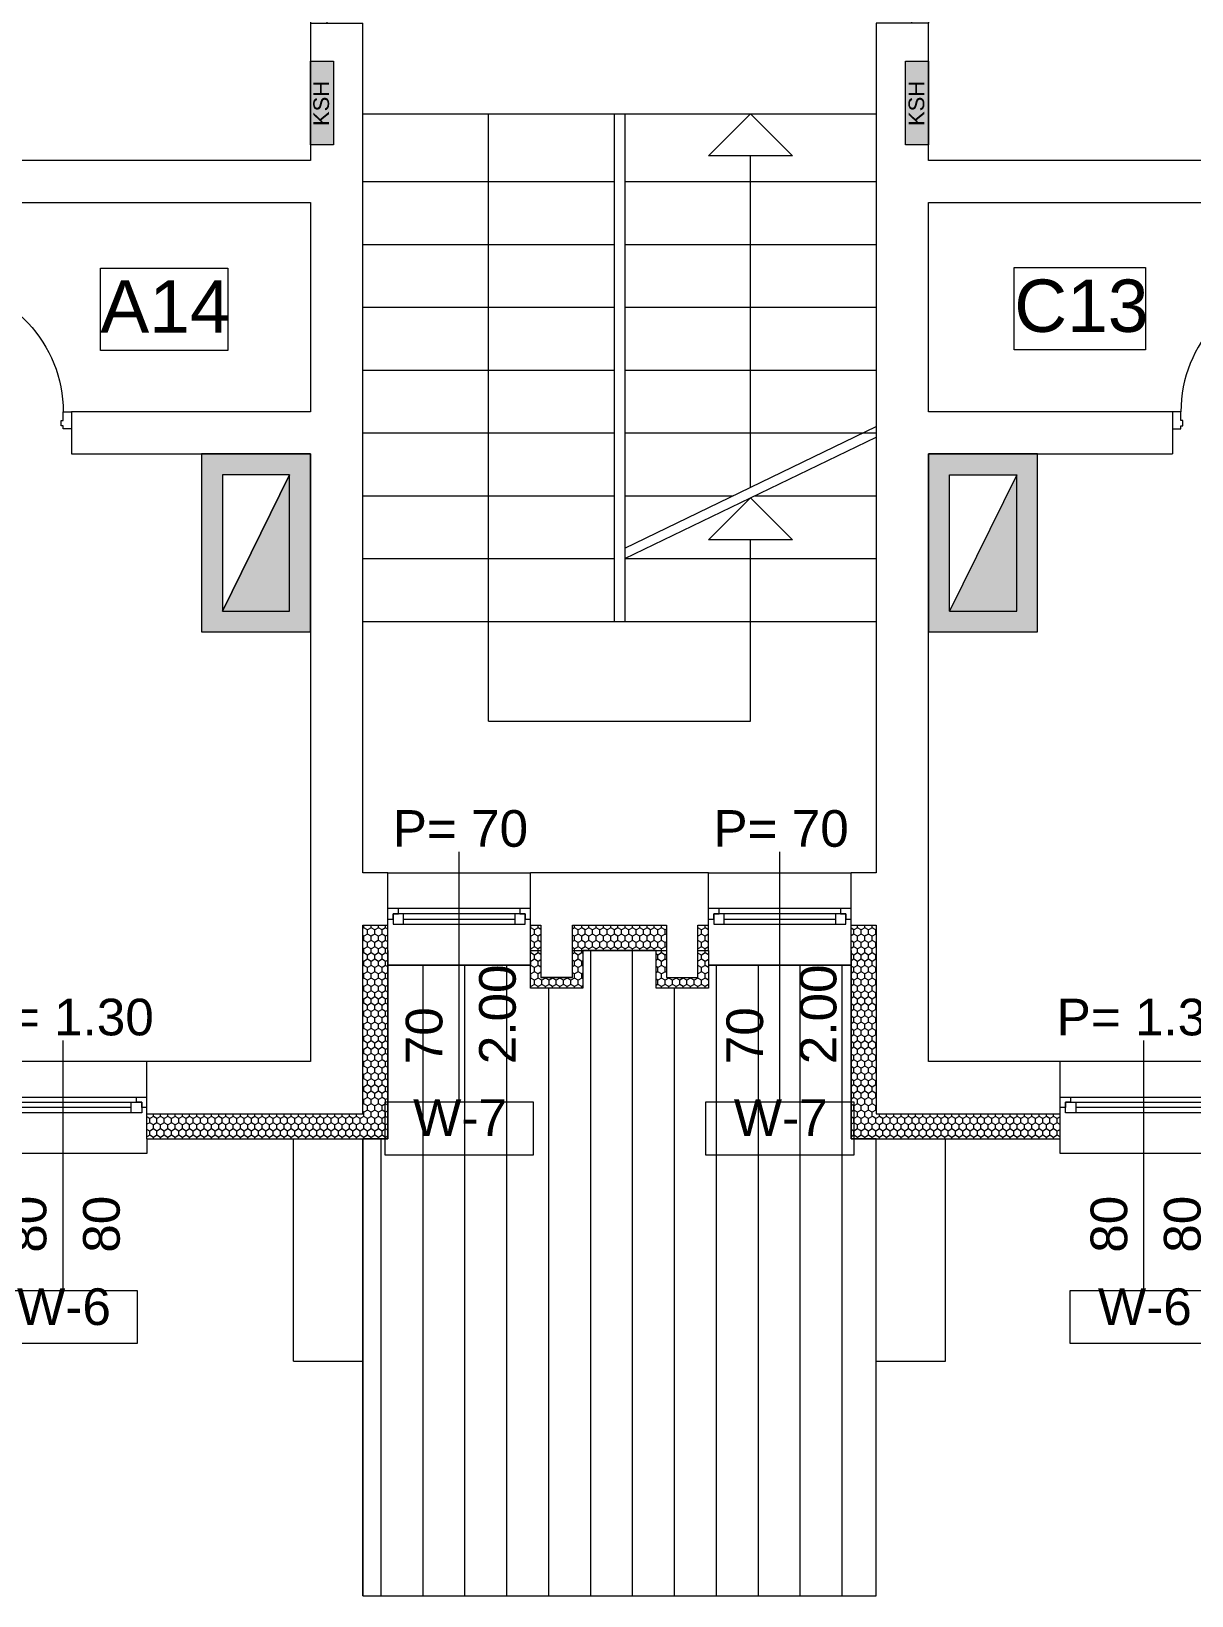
# Model space of a CAD drawing. Header units: feet. Extents: x 2791058 to 2855058, y -67651 to -26651.
# Drawn here: x 2810785 to 2816322, y -51473 to -44006 of the extents above; entities that cross this region are included whole.
import ezdxf
from ezdxf.enums import TextEntityAlignment as Align

# ---------------------------------------------------------------- set-up
doc = ezdxf.new("R2010")
doc.units = ezdxf.units.FT
doc.header["$MEASUREMENT"] = 0
doc.layers.add('0_muret e jashtme', color=7, linetype='Continuous')
doc.layers.add('Shell - Roof', color=7, linetype='Continuous')
for name, color, linetype, lineweight in [('0_muret e jashtme_Pen_No__1', 7, 'Continuous', 0), ('ARCHICAD Door Markers_Pen_No__60', 230, 'Continuous', 0), ('ARCHICAD Doors_Pen_No__1', 7, 'Continuous', 0), ('ARCHICAD Doors_Pen_No__60', 230, 'Continuous', 0), ('ARCHICAD Window Markers_Pen_No__20', 1, 'Continuous', 0), ('ARCHICAD Windows_Pen_No__20', 1, 'Continuous', 0), ('Shell - Roof_Pen_No__1', 7, 'Continuous', 0), ('Shell - Roof_Pen_No__21', 7, 'Continuous', 0), ('Structural - Bearing_Pen_No__1', 7, 'Continuous', 0), ('Text blocks_Pen_No__1', 7, 'Continuous', 0), ('Text blocks_Pen_No__2', 8, 'Continuous', 0)]:
    doc.layers.add(name, color=color, linetype=linetype, lineweight=lineweight)
for name, color, linetype, lineweight, true_color in [('0_muret e jashtme_Pen_No__14', 7, 'Continuous', 0, 0xbd8b17), ('Shell - Roof_Pen_No__102', 7, 'Continuous', 0, 0xcccccc), ('Structural - Bearing_Pen_No__102', 7, 'Continuous', 0, 0xcccccc), ('Structural - Bearing_Pen_No__65', 7, 'Continuous', 0, 0x80c2ff)]:
    doc.layers.add(name, color=color, linetype=linetype, lineweight=lineweight, true_color=true_color)
doc.styles.add('GENERATED_STYLE_1', font='arial.ttf')
pattern_1 = [(90, (2247653.822, -76424.967), (-34.6410162, 0), [20, -40]), (90, (2247636.502, -76394.967), (-34.6410162, 0), [20, -40]), (150, (2247653.822, -76404.967), (17.320508, 30), [20, -40]), (150, (2247619.18, -76404.967), (17.320508, 30), [20, -40]), (210, (2247653.822, -76424.967), (-17.320508, 30), [20, -40]), (210, (2247619.18, -76424.967), (-17.320508, 30), [20, -40])]

# ---------------------------------------------------------------- blocks, each defined once
blk = doc.blocks.new('Window 22')
at = {"layer": 'ARCHICAD Windows_Pen_No__20', "color": 1, "linetype": 'Continuous', "lineweight": 0}
for p, q in [((-400, 150), (-400, 220)), ((-400, 220), (400, 220)), ((-400, 150), (-400, 30)), ((400, 220), (400, 150)), ((400, 150), (400, 30)), ((-400, 30), (-400, 0)), ((-400, 0), (-375, 0)), ((-400, 0), (-400, -50)), ((-400, 0), (-400, -50)), ((-375, 25), (-325, 25)), ((-375, -25), (-375, 25)), ((-375, 0), (-375, -25)), ((-325, 25), (325, 25)), ((-325, 25), (-325, -25)), ((-325, 25), (325, 25)), ((-325, 0), (325, 0)), ((325, -25), (325, 25)), ((325, 25), (375, 25)), ((375, 25), (375, -25)), ((375, -25), (375, 0)), ((375, 0), (400, 0)), ((400, 30), (400, 0)), ((400, 0), (400, -50)), ((400, 0), (400, -50)), ((-350, -50), (-400, -50)), ((-400, -50), (-400, -220)), ((-375, -25), (-350, -25)), ((-325, -25), (-375, -25)), ((-350, -25), (-350, -50)), ((350, -50), (-350, -50)), ((325, -25), (-325, -25)), ((375, -25), (325, -25)), ((350, -50), (350, -25)), ((350, -25), (375, -25)), ((400, -50), (350, -50)), ((400, -50), (400, -220)), ((-400, -220), (400, -220))]:
    blk.add_line(p, q, dxfattribs=at)
blk = doc.blocks.new('W Marker 22_2')
at = {"layer": 'ARCHICAD Window Markers_Pen_No__20', "color": 1, "linetype": 'Continuous', "lineweight": 0}
for p, q in [((0, -1095), (0, 100)), ((-354.4, -1095), (-354.4, -1345)), ((354.4, -1095), (-354.4, -1095)), ((354.4, -1345), (354.4, -1095)), ((-354.4, -1345), (354.4, -1345))]:
    blk.add_line(p, q, dxfattribs=at)
at = {"layer": 'ARCHICAD Window Markers_Pen_No__20', "color": 1, "lineweight": 0, "style": 'GENERATED_STYLE_1'}
for tag, rotation, p in [('AC_MarkerText_2_1', 90, (-27.5, -912.9)), ('AC_MarkerText_2_0', 90, (322.5, -912.9)), ('AC_MarkerText_4', 180, (416.8, 367)), ('AC_MarkerText_1', 180, (220, -1015.4))]:
    blk.add_attdef(tag, text='', height=175, rotation=rotation, dxfattribs=at).set_placement(p, align=Align.BOTTOM_LEFT)
blk = doc.blocks.new('Wall_3', base_point=(2806066.5, -48922.7))
at = {"layer": '0_muret e jashtme_Pen_No__14', "linetype": 'Continuous', "lineweight": 0, "true_color": 0xbd8b17}
h = blk.add_hatch(dxfattribs=at)
h.set_pattern_fill('STYROFOAM_SM_INSULATION', color=42, style=0, pattern_type=2)
h.set_pattern_definition(pattern_1)
h.paths.add_polyline_path([(2812366.5, -49172.7), (2811336.7, -49172.7), (2811336.7, -49292.7), (2812486.5, -49292.7)])
at = {"layer": '0_muret e jashtme_Pen_No__1', "color": 7, "linetype": 'Continuous', "lineweight": 0}
for p, q in [((2811336.7, -49092.7), (2811336.7, -48922.7)), ((2811336.7, -49142.7), (2811336.7, -49092.7)), ((2811336.7, -49172.7), (2811336.7, -49142.7)), ((2811336.7, -49172.7), (2812366.5, -49172.7)), ((2811336.7, -49292.7), (2811336.7, -49172.7))]:
    blk.add_line(p, q, dxfattribs=at)
at = {"layer": '0_muret e jashtme_Pen_No__1', "color": 7, "linetype": 'Continuous', "lineweight": 0, "flags": 128}
for points in [[(2812116.5, -48922.7), (2811336.7, -48922.7)], [(2811336.7, -49292.7), (2812486.5, -49292.7)]]:
    blk.add_lwpolyline(points, dxfattribs=at)
at = {"layer": 'ARCHICAD Window Markers_Pen_No__20', "color": 1, "linetype": 'Continuous', "lineweight": 0}
ref = blk.add_blockref('W Marker 22_2', (2810936.7, -48922.7), dxfattribs=at)
ref.add_attrib('AC_MarkerText_1', 'W-6', dxfattribs={"color": 1, "lineweight": 0, "height": 175, "style": 'GENERATED_STYLE_1'}).set_placement((2810716.7, -50233.1), align=Align.BOTTOM_LEFT)
ref.add_attrib('AC_MarkerText_2', '80', dxfattribs={"color": 1, "lineweight": 0, "height": 175, "rotation": 90, "style": 'GENERATED_STYLE_1'}).set_placement((2811259.2, -49835.6), align=Align.BOTTOM_LEFT)
ref.add_attrib('AC_MarkerText_2_1', '80', dxfattribs={"color": 1, "lineweight": 0, "height": 175, "rotation": 90, "style": 'GENERATED_STYLE_1'}).set_placement((2810909.2, -49835.6), align=Align.BOTTOM_LEFT)
ref.add_attrib('AC_MarkerText_4', 'P= 1.30', dxfattribs={"color": 1, "lineweight": 0, "height": 175, "style": 'GENERATED_STYLE_1'}).set_placement((2810519.9, -48850.7), align=Align.BOTTOM_LEFT)
at = {"layer": 'ARCHICAD Windows_Pen_No__20', "color": 1, "linetype": 'Continuous', "lineweight": 0, "zscale": 1000, "rotation": 180}
blk.add_blockref('Window 22', (2810936.7, -49142.7), dxfattribs=at)
blk = doc.blocks.new('Storefront 22_2')
at = {"layer": 'ARCHICAD Doors_Pen_No__60', "color": 230, "linetype": 'Continuous', "lineweight": 0}
for p, q in [((420, 840), (420, 920)), ((420, 920), (460, 920)), ((460, 920), (460, 840)), ((420, 840), (440, 840)), ((420, 80), (420, 840)), ((460, 840), (420, 840)), ((440, 840), (460, 840)), ((440, 80), (440, 840)), ((440, 840), (440, 80)), ((440, 840), (440, 80)), ((460, 840), (460, 80)), ((440, 80), (420, 80)), ((420, 0), (420, 80)), ((420, 80), (460, 80)), ((460, 80), (440, 80)), ((460, 80), (460, 0)), ((-500, 0), (-500, -80)), ((-460, 0), (-500, 0)), ((-500, 0), (-500, -80)), ((-500, 0), (-500, -80)), ((-460, -40), (-460, 0)), ((460, 0), (420, 0)), ((460, 0), (460, -40)), ((500, 0), (460, 0)), ((500, -80), (500, 0)), ((500, 0), (500, -80)), ((500, 0), (500, -80)), ((-450, -40), (-460, -40)), ((-460, -80), (-460, -65.4)), ((-460, -65.4), (-450, -65.4)), ((-450, -65.4), (-450, -40)), ((460, -40), (450, -40)), ((450, -40), (450, -65.4)), ((450, -65.4), (460, -65.4)), ((460, -65.4), (460, -80)), ((-500, -80), (-460, -80)), ((-500, -80), (-500, -250)), ((460, -80), (500, -80)), ((500, -80), (500, -250))]:
    blk.add_line(p, q, dxfattribs=at)
blk.add_arc((460, 0), 920, 92.49191, 180, dxfattribs=at)
blk = doc.blocks.new('D Marker 22')
at = {"layer": 'ARCHICAD Door Markers_Pen_No__60', "color": 230, "linetype": 'Continuous', "lineweight": 0}
for p, q in [((0, -1092.9), (0, 300)), ((-327.2, -1092.9), (-327.2, -1407.1)), ((327.2, -1092.9), (-327.2, -1092.9)), ((327.2, -1407.1), (327.2, -1092.9)), ((-327.2, -1407.1), (327.2, -1407.1))]:
    blk.add_line(p, q, dxfattribs=at)
at = {"layer": 'ARCHICAD Door Markers_Pen_No__60', "color": 230, "lineweight": 0, "style": 'GENERATED_STYLE_1'}
for tag, rotation, p in [('AC_MarkerText_3', 270, (-322.5, -327.3)), ('A', 270, (27.5, -327.3)), ('AC_MarkerText_1', 180, (192.8, -1042.5))]:
    blk.add_attdef(tag, text='', height=175, rotation=rotation, dxfattribs=at).set_placement(p, align=Align.BOTTOM_LEFT)
blk = doc.blocks.new('Wall_16', base_point=(2814816.5, -48022.7))
at = {"layer": '0_muret e jashtme_Pen_No__1', "color": 7, "linetype": 'Continuous', "lineweight": 0}
for p, q in [((2814986.5, -42966.3), (2814816.5, -42966.3)), ((2815066.5, -42966.3), (2814986.5, -42966.3)), ((2814986.5, -43966.3), (2814816.5, -43966.3)), ((2815066.5, -43966.3), (2814986.5, -43966.3))]:
    blk.add_line(p, q, dxfattribs=at)
at = {"layer": '0_muret e jashtme_Pen_No__1', "color": 7, "linetype": 'Continuous', "lineweight": 0, "flags": 128}
for points in [[(2814816.5, -42722.7), (2814816.5, -42966.3)], [(2815066.5, -42966.3), (2815066.5, -42722.7)], [(2814816.5, -43966.3), (2814816.5, -48022.7)], [(2815066.5, -44622.7), (2815066.5, -43966.3)], [(2815066.5, -45822.7), (2815066.5, -44822.7)], [(2815066.5, -48022.7), (2815066.5, -46022.7)]]:
    blk.add_lwpolyline(points, dxfattribs=at)
at = {"layer": 'ARCHICAD Door Markers_Pen_No__60', "color": 230, "linetype": 'Continuous', "lineweight": 0}
ref = blk.add_blockref('D Marker 22', (2814816.5, -43466.3), dxfattribs=dict(at, rotation=90))
ref.add_attrib('A', '1.00', dxfattribs={"color": 230, "lineweight": 0, "height": 175, "rotation": 360, "style": 'GENERATED_STYLE_1'}).set_placement((2815200.9, -43381.6), align=Align.BOTTOM_LEFT)
ref.add_attrib('AC_MarkerText_1', 'D-2', dxfattribs={"color": 230, "lineweight": 0, "height": 175, "rotation": 90, "style": 'GENERATED_STYLE_1'}).set_placement((2816214, -43599.1), align=Align.BOTTOM_LEFT)
ref.add_attrib('AC_MarkerText_3', '2.10', dxfattribs={"color": 230, "lineweight": 0, "height": 175, "rotation": 360, "style": 'GENERATED_STYLE_1'}).set_placement((2815200.9, -43731.6), align=Align.BOTTOM_LEFT)
at = {"layer": 'ARCHICAD Doors_Pen_No__60', "color": 230, "linetype": 'Continuous', "lineweight": 0, "xscale": -1, "zscale": 1000, "rotation": 270}
blk.add_blockref('Storefront 22_2', (2815066.5, -43466.3), dxfattribs=at)
blk = doc.blocks.new('D Marker 22_2')
at = {"layer": 'ARCHICAD Door Markers_Pen_No__60', "color": 230, "linetype": 'Continuous', "lineweight": 0}
for p, q in [((327.2, 1157.1), (-327.2, 1157.1)), ((-327.2, 1157.1), (-327.2, 842.9)), ((327.2, 842.9), (327.2, 1157.1)), ((-327.2, 842.9), (327.2, 842.9)), ((0, 842.9), (0, -550))]:
    blk.add_line(p, q, dxfattribs=at)
at = {"layer": 'ARCHICAD Door Markers_Pen_No__60', "color": 230, "lineweight": 0, "style": 'GENERATED_STYLE_1'}
blk.add_attdef('AC_MarkerText_1', text='', height=175, dxfattribs=at).set_placement((-192.8, 912.5), align=Align.BOTTOM_LEFT)
for tag, p in [('AC_MarkerText_3', (-322.5, 657.1)), ('A', (27.5, 657.1))]:
    blk.add_attdef(tag, text='', height=175, rotation=270, dxfattribs=at).set_placement(p, align=Align.BOTTOM_LEFT)
blk = doc.blocks.new('Wall_17', base_point=(2812366.5, -48022.7))
at = {"layer": '0_muret e jashtme_Pen_No__1', "color": 7, "linetype": 'Continuous', "lineweight": 0}
for p, q in [((2812116.5, -42966.3), (2812196.5, -42966.3)), ((2812196.5, -42966.3), (2812366.5, -42966.3)), ((2812116.5, -43966.3), (2812196.5, -43966.3)), ((2812196.5, -43966.3), (2812366.5, -43966.3))]:
    blk.add_line(p, q, dxfattribs=at)
at = {"layer": '0_muret e jashtme_Pen_No__1', "color": 7, "linetype": 'Continuous', "lineweight": 0, "flags": 128}
for points in [[(2812116.5, -42722.7), (2812116.5, -42966.3)], [(2812366.5, -42966.3), (2812366.5, -42722.7)], [(2812116.5, -43966.3), (2812116.5, -44622.7)], [(2812366.5, -48022.7), (2812366.5, -43966.3)], [(2812116.5, -44822.7), (2812116.5, -45822.7)], [(2812116.5, -46022.7), (2812116.5, -48022.7)]]:
    blk.add_lwpolyline(points, dxfattribs=at)
at = {"layer": 'ARCHICAD Door Markers_Pen_No__60', "color": 230, "linetype": 'Continuous', "lineweight": 0}
ref = blk.add_blockref('D Marker 22_2', (2812116.5, -43466.3), dxfattribs=dict(at, rotation=90))
ref.add_attrib('A', '1.00', dxfattribs={"color": 230, "lineweight": 0, "height": 175, "rotation": 360, "style": 'GENERATED_STYLE_1'}).set_placement((2811516.5, -43381.6), align=Align.BOTTOM_LEFT)
ref.add_attrib('AC_MarkerText_1', 'D-2', dxfattribs={"color": 230, "lineweight": 0, "height": 175, "rotation": 90, "style": 'GENERATED_STYLE_1'}).set_placement((2811264, -43599.1), align=Align.BOTTOM_LEFT)
ref.add_attrib('AC_MarkerText_3', '2.10', dxfattribs={"color": 230, "lineweight": 0, "height": 175, "rotation": 360, "style": 'GENERATED_STYLE_1'}).set_placement((2811516.5, -43731.6), align=Align.BOTTOM_LEFT)
at = {"layer": 'ARCHICAD Doors_Pen_No__60', "color": 230, "linetype": 'Continuous', "lineweight": 0, "zscale": 1000, "rotation": 90}
blk.add_blockref('Storefront 22_2', (2812116.5, -43466.3), dxfattribs=at)
blk = doc.blocks.new('Wall_19', base_point=(2815066.5, -48922.7))
at = {"layer": '0_muret e jashtme_Pen_No__14', "linetype": 'Continuous', "lineweight": 0, "true_color": 0xbd8b17}
h = blk.add_hatch(dxfattribs=at)
h.set_pattern_fill('STYROFOAM_SM_INSULATION', color=42, style=0, pattern_type=2)
h.set_pattern_definition(pattern_1)
h.paths.add_polyline_path([(2814816.5, -49172.7), (2814696.5, -49292.7), (2815693.9, -49292.7), (2815693.9, -49172.7)])
at = {"layer": '0_muret e jashtme_Pen_No__1', "color": 7, "linetype": 'Continuous', "lineweight": 0}
for p, q in [((2815693.9, -49092.7), (2815693.9, -48922.7)), ((2815693.9, -49142.7), (2815693.9, -49092.7)), ((2814816.5, -49172.7), (2815693.9, -49172.7)), ((2815693.9, -49172.7), (2815693.9, -49142.7)), ((2815693.9, -49292.7), (2815693.9, -49172.7))]:
    blk.add_line(p, q, dxfattribs=at)
at = {"layer": '0_muret e jashtme_Pen_No__1', "color": 7, "linetype": 'Continuous', "lineweight": 0, "flags": 128}
for points in [[(2815693.9, -48922.7), (2815066.5, -48922.7)], [(2814696.5, -49292.7), (2815693.9, -49292.7)]]:
    blk.add_lwpolyline(points, dxfattribs=at)
at = {"layer": 'ARCHICAD Window Markers_Pen_No__20', "color": 1, "linetype": 'Continuous', "lineweight": 0}
ref = blk.add_blockref('W Marker 22_2', (2816093.9, -48922.7), dxfattribs=at)
ref.add_attrib('AC_MarkerText_1', 'W-6', dxfattribs={"color": 1, "lineweight": 0, "height": 175, "style": 'GENERATED_STYLE_1'}).set_placement((2815873.9, -50233.1), align=Align.BOTTOM_LEFT)
ref.add_attrib('AC_MarkerText_2', '80', dxfattribs={"color": 1, "lineweight": 0, "height": 175, "rotation": 90, "style": 'GENERATED_STYLE_1'}).set_placement((2816416.4, -49835.6), align=Align.BOTTOM_LEFT)
ref.add_attrib('AC_MarkerText_2_1', '80', dxfattribs={"color": 1, "lineweight": 0, "height": 175, "rotation": 90, "style": 'GENERATED_STYLE_1'}).set_placement((2816066.4, -49835.6), align=Align.BOTTOM_LEFT)
ref.add_attrib('AC_MarkerText_4', 'P= 1.30', dxfattribs={"color": 1, "lineweight": 0, "height": 175, "style": 'GENERATED_STYLE_1'}).set_placement((2815677.1, -48850.7), align=Align.BOTTOM_LEFT)
at = {"layer": 'ARCHICAD Windows_Pen_No__20', "color": 1, "linetype": 'Continuous', "lineweight": 0, "zscale": 1000, "rotation": 180}
blk.add_blockref('Window 22', (2816093.9, -49142.7), dxfattribs=at)
blk = doc.blocks.new('Window 22_5')
at = {"layer": 'ARCHICAD Windows_Pen_No__20', "color": 1, "linetype": 'Continuous', "lineweight": 0}
for p, q in [((-340, 150), (-340, 220)), ((-340, 220), (340, 220)), ((-340, 150), (-340, 30)), ((340, 220), (340, 150)), ((340, 150), (340, 30)), ((-340, 30), (-340, 0)), ((-340, 0), (-315, 0)), ((-340, 0), (-340, -50)), ((-340, 0), (-340, -50)), ((-315, 25), (-265, 25)), ((-315, -25), (-315, 25)), ((-315, 0), (-315, -25)), ((-265, 25), (265, 25)), ((-265, 25), (-265, -25)), ((-265, 25), (265, 25)), ((-265, 0), (265, 0)), ((265, -25), (265, 25)), ((265, 25), (315, 25)), ((315, 25), (315, -25)), ((315, -25), (315, 0)), ((315, 0), (340, 0)), ((340, 30), (340, 0)), ((340, 0), (340, -50)), ((340, 0), (340, -50)), ((-290, -50), (-340, -50)), ((-340, -50), (-340, -220)), ((-315, -25), (-290, -25)), ((-265, -25), (-315, -25)), ((-290, -25), (-290, -50)), ((290, -50), (-290, -50)), ((265, -25), (-265, -25)), ((315, -25), (265, -25)), ((290, -50), (290, -25)), ((290, -25), (315, -25)), ((340, -50), (290, -50)), ((340, -50), (340, -220)), ((-340, -220), (340, -220))]:
    blk.add_line(p, q, dxfattribs=at)
blk = doc.blocks.new('Wall_22', base_point=(2812116.5, -48022.7))
at = {"layer": '0_muret e jashtme_Pen_No__14', "linetype": 'Continuous', "lineweight": 0, "true_color": 0xbd8b17}
h = blk.add_hatch(dxfattribs=at)
h.set_pattern_fill('STYROFOAM_SM_INSULATION', color=42, style=0, pattern_type=2)
h.set_pattern_definition(pattern_1)
h.paths.add_polyline_path([(2812366.5, -48272.7), (2812486.5, -48392.7), (2812486.5, -48272.7)])
h = blk.add_hatch(dxfattribs=at)
h.set_pattern_fill('STYROFOAM_SM_INSULATION', color=42, style=0, pattern_type=2)
h.set_pattern_definition(pattern_1)
h.paths.add_polyline_path([(2813166.5, -48272.7), (2813166.5, -48392.7), (2813216.5, -48392.7), (2813216.5, -48272.7)])
h = blk.add_hatch(dxfattribs=at)
h.set_pattern_fill('STYROFOAM_SM_INSULATION', color=42, style=0, pattern_type=2)
h.set_pattern_definition(pattern_1)
h.paths.add_polyline_path([(2813815.6, -48272.7), (2813366.5, -48272.7), (2813366.5, -48392.7), (2813815.6, -48392.7)])
h = blk.add_hatch(dxfattribs=at)
h.set_pattern_fill('STYROFOAM_SM_INSULATION', color=42, style=0, pattern_type=2)
h.set_pattern_definition(pattern_1)
h.paths.add_polyline_path([(2814016.5, -48272.7), (2813965.6, -48272.7), (2813965.6, -48392.7), (2814016.5, -48392.7)])
h = blk.add_hatch(dxfattribs=at)
h.set_pattern_fill('STYROFOAM_SM_INSULATION', color=42, style=0, pattern_type=2)
h.set_pattern_definition(pattern_1)
h.paths.add_polyline_path([(2814816.5, -48272.7), (2814696.5, -48272.7), (2814696.5, -48392.7)])
at = {"layer": '0_muret e jashtme_Pen_No__1', "color": 7, "linetype": 'Continuous', "lineweight": 0}
for p, q in [((2812486.5, -48192.7), (2812486.5, -48022.7)), ((2813166.5, -48192.7), (2813166.5, -48022.7)), ((2814016.5, -48192.7), (2814016.5, -48022.7)), ((2814696.5, -48192.7), (2814696.5, -48022.7)), ((2812486.5, -48242.7), (2812486.5, -48192.7)), ((2813166.5, -48242.7), (2813166.5, -48192.7)), ((2814016.5, -48242.7), (2814016.5, -48192.7)), ((2814696.5, -48242.7), (2814696.5, -48192.7)), ((2812366.5, -48272.7), (2812486.5, -48272.7)), ((2812486.5, -48272.7), (2812486.5, -48242.7)), ((2812486.5, -48392.7), (2812486.5, -48272.7)), ((2813166.5, -48272.7), (2813166.5, -48242.7)), ((2813166.5, -48272.7), (2813216.5, -48272.7)), ((2813166.5, -48392.7), (2813166.5, -48272.7)), ((2813216.5, -48272.7), (2813216.5, -48392.7)), ((2813366.5, -48392.7), (2813366.5, -48272.7)), ((2813366.5, -48272.7), (2813815.6, -48272.7)), ((2813815.6, -48272.7), (2813815.6, -48392.7)), ((2813965.6, -48392.7), (2813965.6, -48272.7)), ((2813965.6, -48272.7), (2814016.5, -48272.7)), ((2814016.5, -48272.7), (2814016.5, -48242.7)), ((2814016.5, -48392.7), (2814016.5, -48272.7)), ((2814696.5, -48272.7), (2814696.5, -48242.7)), ((2814696.5, -48272.7), (2814816.5, -48272.7)), ((2814696.5, -48392.7), (2814696.5, -48272.7))]:
    blk.add_line(p, q, dxfattribs=at)
at = {"layer": '0_muret e jashtme_Pen_No__1', "color": 7, "linetype": 'Continuous', "lineweight": 0, "flags": 128}
for points in [[(2812486.5, -48022.7), (2812366.5, -48022.7)], [(2814016.5, -48022.7), (2813166.5, -48022.7)], [(2814816.5, -48022.7), (2814696.5, -48022.7)], [(2813166.5, -48392.7), (2813216.5, -48392.7)], [(2813366.5, -48392.7), (2813815.6, -48392.7)], [(2813965.6, -48392.7), (2814016.5, -48392.7)]]:
    blk.add_lwpolyline(points, dxfattribs=at)
at = {"layer": 'ARCHICAD Window Markers_Pen_No__20', "color": 1, "linetype": 'Continuous', "lineweight": 0}
ref = blk.add_blockref('W Marker 22_2', (2812826.5, -48022.7), dxfattribs=at)
ref.add_attrib('iDimensionToShow', '2.00', dxfattribs={"color": 1, "lineweight": 0, "height": 175, "rotation": 90, "style": 'GENERATED_STYLE_1'}).set_placement((2813149, -48935.6), align=Align.BOTTOM_LEFT)
ref.add_attrib('AC_MarkerText_1', 'W-7', dxfattribs={"color": 1, "lineweight": 0, "height": 175, "style": 'GENERATED_STYLE_1'}).set_placement((2812606.5, -49330.2), align=Align.BOTTOM_LEFT)
ref.add_attrib('AC_MarkerText_2', '70', dxfattribs={"color": 1, "lineweight": 0, "height": 175, "rotation": 90, "style": 'GENERATED_STYLE_1'}).set_placement((2812799, -48935.6), align=Align.BOTTOM_LEFT)
ref.add_attrib('AC_MarkerText_4', 'P= 70', dxfattribs={"color": 1, "lineweight": 0, "height": 175, "style": 'GENERATED_STYLE_1'}).set_placement((2812509.7, -47950.6), align=Align.BOTTOM_LEFT)
ref = blk.add_blockref('W Marker 22_2', (2814356.5, -48022.7), dxfattribs=at)
ref.add_attrib('iDimensionToShow', '2.00', dxfattribs={"color": 1, "lineweight": 0, "height": 175, "rotation": 90, "style": 'GENERATED_STYLE_1'}).set_placement((2814679, -48935.6), align=Align.BOTTOM_LEFT)
ref.add_attrib('AC_MarkerText_1', 'W-7', dxfattribs={"color": 1, "lineweight": 0, "height": 175, "style": 'GENERATED_STYLE_1'}).set_placement((2814136.5, -49330.2), align=Align.BOTTOM_LEFT)
ref.add_attrib('AC_MarkerText_2', '70', dxfattribs={"color": 1, "lineweight": 0, "height": 175, "rotation": 90, "style": 'GENERATED_STYLE_1'}).set_placement((2814329, -48935.6), align=Align.BOTTOM_LEFT)
ref.add_attrib('AC_MarkerText_4', 'P= 70', dxfattribs={"color": 1, "lineweight": 0, "height": 175, "style": 'GENERATED_STYLE_1'}).set_placement((2814039.7, -47950.6), align=Align.BOTTOM_LEFT)
at = {"layer": 'ARCHICAD Windows_Pen_No__20', "color": 1, "linetype": 'Continuous', "lineweight": 0, "xscale": -1, "zscale": 1000, "rotation": 180}
for p in [(2812826.5, -48242.7), (2814356.5, -48242.7)]:
    blk.add_blockref('Window 22_5', p, dxfattribs=at)
blk = doc.blocks.new('Wall_23', base_point=(2815066.5, -48922.7))
at = {"layer": '0_muret e jashtme_Pen_No__14', "linetype": 'Continuous', "lineweight": 0, "true_color": 0xbd8b17}
h = blk.add_hatch(dxfattribs=at)
h.set_pattern_fill('STYROFOAM_SM_INSULATION', color=42, style=0, pattern_type=2)
h.set_pattern_definition(pattern_1)
h.paths.add_polyline_path([(2814696.5, -48392.7), (2814696.5, -49292.7), (2814816.5, -49172.7), (2814816.5, -48272.7)])
at = {"layer": '0_muret e jashtme_Pen_No__1', "color": 7, "linetype": 'Continuous', "lineweight": 0}
blk.add_line((2814816.5, -48272.7), (2814816.5, -49172.7), dxfattribs=at)
at = {"layer": '0_muret e jashtme_Pen_No__1', "color": 7, "linetype": 'Continuous', "lineweight": 0, "flags": 128}
for points in [[(2815066.5, -48922.7), (2815066.5, -48022.7)], [(2814696.5, -48392.7), (2814696.5, -49292.7)]]:
    blk.add_lwpolyline(points, dxfattribs=at)
blk = doc.blocks.new('Wall_24', base_point=(2812116.5, -48922.7))
at = {"layer": '0_muret e jashtme_Pen_No__14', "linetype": 'Continuous', "lineweight": 0, "true_color": 0xbd8b17}
h = blk.add_hatch(dxfattribs=at)
h.set_pattern_fill('STYROFOAM_SM_INSULATION', color=42, style=0, pattern_type=2)
h.set_pattern_definition(pattern_1)
h.paths.add_polyline_path([(2812486.5, -49292.7), (2812486.5, -48392.7), (2812366.5, -48272.7), (2812366.5, -49172.7)])
at = {"layer": '0_muret e jashtme_Pen_No__1', "color": 7, "linetype": 'Continuous', "lineweight": 0}
blk.add_line((2812366.5, -49172.7), (2812366.5, -48272.7), dxfattribs=at)
at = {"layer": '0_muret e jashtme_Pen_No__1', "color": 7, "linetype": 'Continuous', "lineweight": 0, "flags": 128}
for points in [[(2812116.5, -48022.7), (2812116.5, -48922.7)], [(2812486.5, -49292.7), (2812486.5, -48392.7)]]:
    blk.add_lwpolyline(points, dxfattribs=at)
blk = doc.blocks.new('Wall_42', base_point=(2814816.5, -44822.7))
at = {"layer": '0_muret e jashtme_Pen_No__1', "color": 7, "linetype": 'Continuous', "lineweight": 0, "flags": 128}
for points in [[(2817491.5, -44622.7), (2815066.5, -44622.7)], [(2815066.5, -44822.7), (2817066.5, -44822.7)]]:
    blk.add_lwpolyline(points, dxfattribs=at)
blk = doc.blocks.new('Wall_43', base_point=(2806066.5, -44822.7))
at = {"layer": '0_muret e jashtme_Pen_No__1', "color": 7, "linetype": 'Continuous', "lineweight": 0, "flags": 128}
for points in [[(2812116.5, -44622.7), (2809666.5, -44622.7)], [(2810116.5, -44822.7), (2812116.5, -44822.7)]]:
    blk.add_lwpolyline(points, dxfattribs=at)
blk = doc.blocks.new('Storefront 22_4')
at = {"layer": 'ARCHICAD Doors_Pen_No__1', "color": 7, "linetype": 'Continuous', "lineweight": 0}
for p, q in [((270, 540), (270, 620)), ((270, 620), (310, 620)), ((310, 620), (310, 540)), ((270, 540), (290, 540)), ((270, 80), (270, 540)), ((310, 540), (270, 540)), ((290, 540), (310, 540)), ((290, 80), (290, 540)), ((290, 540), (290, 80)), ((290, 540), (290, 80)), ((310, 540), (310, 80)), ((290, 80), (270, 80)), ((270, 0), (270, 80)), ((270, 80), (310, 80)), ((310, 80), (290, 80)), ((310, 80), (310, 0)), ((-350, 0), (-350, -80)), ((-310, 0), (-350, 0)), ((-350, 0), (-350, -80)), ((-350, 0), (-350, -80)), ((-310, -40), (-310, 0)), ((310, 0), (270, 0)), ((310, 0), (310, -40)), ((350, 0), (310, 0)), ((350, -80), (350, 0)), ((350, 0), (350, -80)), ((350, 0), (350, -80)), ((-300, -40), (-310, -40)), ((-310, -80), (-310, -65.4)), ((-310, -65.4), (-300, -65.4)), ((-300, -65.4), (-300, -40)), ((310, -40), (300, -40)), ((300, -40), (300, -65.4)), ((300, -65.4), (310, -65.4)), ((310, -65.4), (310, -80)), ((-350, -80), (-310, -80)), ((-350, -80), (-350, -200)), ((310, -80), (350, -80)), ((350, -80), (350, -200))]:
    blk.add_line(p, q, dxfattribs=at)
blk.add_arc((310, 0), 620, 93.69907, 180, dxfattribs=at)
blk = doc.blocks.new('Wall_47', base_point=(2817066.5, -45822.7))
at = {"layer": '0_muret e jashtme_Pen_No__1', "color": 7, "linetype": 'Continuous', "lineweight": 0}
for p, q in [((2816230, -45822.7), (2816230, -45902.7)), ((2816930, -45822.7), (2816930, -45902.7)), ((2816230, -45902.7), (2816230, -46022.7)), ((2816930, -45902.7), (2816930, -46022.7))]:
    blk.add_line(p, q, dxfattribs=at)
at = {"layer": '0_muret e jashtme_Pen_No__1', "color": 7, "linetype": 'Continuous', "lineweight": 0, "flags": 128}
for points in [[(2816230, -45822.7), (2815066.5, -45822.7)], [(2817066.5, -45822.7), (2816930, -45822.7)], [(2815066.5, -46022.7), (2816230, -46022.7)], [(2816930, -46022.7), (2817266.5, -46022.7)]]:
    blk.add_lwpolyline(points, dxfattribs=at)
at = {"layer": 'ARCHICAD Doors_Pen_No__1', "color": 7, "linetype": 'Continuous', "lineweight": 0, "zscale": 1000}
blk.add_blockref('Storefront 22_4', (2816580, -45822.7), dxfattribs=at)
blk = doc.blocks.new('Wall_49', base_point=(2810116.5, -45822.7))
at = {"layer": '0_muret e jashtme_Pen_No__1', "color": 7, "linetype": 'Continuous', "lineweight": 0}
for p, q in [((2810277.4, -45822.7), (2810277.4, -45902.7)), ((2810977.4, -45822.7), (2810977.4, -45902.7)), ((2810277.4, -45902.7), (2810277.4, -46022.7)), ((2810977.4, -45902.7), (2810977.4, -46022.7))]:
    blk.add_line(p, q, dxfattribs=at)
at = {"layer": '0_muret e jashtme_Pen_No__1', "color": 7, "linetype": 'Continuous', "lineweight": 0, "flags": 128}
for points in [[(2810277.4, -45822.7), (2810116.5, -45822.7)], [(2812116.5, -45822.7), (2810977.4, -45822.7)], [(2809916.5, -46022.7), (2810277.4, -46022.7)], [(2810977.4, -46022.7), (2812116.5, -46022.7)]]:
    blk.add_lwpolyline(points, dxfattribs=at)
at = {"layer": 'ARCHICAD Doors_Pen_No__1', "color": 7, "linetype": 'Continuous', "lineweight": 0, "xscale": -1, "zscale": 1000}
blk.add_blockref('Storefront 22_4', (2810627.4, -45822.7), dxfattribs=at)
blk = doc.blocks.new('Wall_54', base_point=(2813965.6, -48022.7))
at = {"layer": '0_muret e jashtme_Pen_No__1', "color": 7, "linetype": 'Continuous', "lineweight": 0}
for p, q in [((2813815.6, -48272.7), (2813815.6, -48392.7)), ((2813965.6, -48392.7), (2813965.6, -48272.7))]:
    blk.add_line(p, q, dxfattribs=at)
at = {"layer": '0_muret e jashtme_Pen_No__1', "color": 7, "linetype": 'Continuous', "lineweight": 0, "flags": 128}
for points in [[(2813815.6, -48392.7), (2813815.6, -48522.7)], [(2813965.6, -48522.7), (2813965.6, -48392.7)], [(2813815.6, -48522.7), (2813965.6, -48522.7)]]:
    blk.add_lwpolyline(points, dxfattribs=at)
blk = doc.blocks.new('Wall_55', base_point=(2813216.5, -48022.7))
at = {"layer": '0_muret e jashtme_Pen_No__1', "color": 7, "linetype": 'Continuous', "lineweight": 0}
for p, q in [((2813216.5, -48272.7), (2813216.5, -48392.7)), ((2813366.5, -48392.7), (2813366.5, -48272.7))]:
    blk.add_line(p, q, dxfattribs=at)
at = {"layer": '0_muret e jashtme_Pen_No__1', "color": 7, "linetype": 'Continuous', "lineweight": 0, "flags": 128}
for points in [[(2813216.5, -48392.7), (2813216.5, -48522.7)], [(2813366.5, -48522.7), (2813366.5, -48392.7)], [(2813366.5, -48522.7), (2813216.5, -48522.7)]]:
    blk.add_lwpolyline(points, dxfattribs=at)
blk = doc.blocks.new('Line_3', base_point=(2814216.5, -47298.8))
at = {"layer": 'Shell - Roof_Pen_No__1', "color": 7, "linetype": 'Continuous', "lineweight": 0}
for p, q in [((2814216.5, -46232.7), (2814016.5, -46432.7)), ((2814216.5, -46232.7), (2814416.5, -46432.7)), ((2814416.5, -46432.7), (2814016.5, -46432.7)), ((2814216.5, -47298.8), (2814216.5, -46432.7))]:
    blk.add_line(p, q, dxfattribs=at)
blk = doc.blocks.new('Line_4', base_point=(2814216.5, -46182.7))
at = {"layer": 'Shell - Roof_Pen_No__1', "color": 7, "linetype": 'Continuous', "lineweight": 0}
for p, q in [((2814216.5, -44399.4), (2814016.5, -44599.4)), ((2814216.5, -44399.4), (2814416.5, -44599.4)), ((2814416.5, -44599.4), (2814016.5, -44599.4)), ((2814216.5, -46182.7), (2814216.5, -44599.4))]:
    blk.add_line(p, q, dxfattribs=at)

msp = doc.modelspace()

# ---------------------------------------------------------------- hatches: boundary and pattern name
at = {"layer": '0_muret e jashtme_Pen_No__14', "linetype": 'Continuous', "lineweight": 0, "true_color": 0xbd8b17}
h = msp.add_hatch(dxfattribs=at)
h.set_pattern_fill('STYROFOAM_SM_INSULATION', color=42, style=0, pattern_type=2)
h.set_pattern_definition(pattern_1)
h.paths.add_polyline_path([(2813366.457, -48392.699), (2813416.457, -48392.699), (2813416.457, -48572.699), (2813166.457, -48572.699), (2813166.457, -48392.699), (2813216.457, -48392.699), (2813216.457, -48522.699), (2813366.457, -48522.699)])
h = msp.add_hatch(dxfattribs=at)
h.set_pattern_fill('STYROFOAM_SM_INSULATION', color=42, style=0, pattern_type=2)
h.set_pattern_definition(pattern_1)
h.paths.add_polyline_path([(2813815.614, -48392.699), (2813815.614, -48522.699), (2813965.614, -48522.699), (2813965.614, -48392.699), (2814015.614, -48392.699), (2814015.614, -48572.699), (2813765.614, -48572.699), (2813765.614, -48392.699)])
at = {"layer": 'Structural - Bearing_Pen_No__1', "linetype": 'Continuous', "lineweight": 0}
h = msp.add_hatch(color=9, dxfattribs=at)
h.paths.add_polyline_path([(2811596.457, -46022.699), (2811596.457, -46872.699), (2812116.457, -46872.699), (2812116.457, -46022.699)])
h.paths.add_polyline_path([(2811696.457, -46772.699), (2812016.457, -46122.699), (2811696.457, -46122.699)], flags=0)
h = msp.add_hatch(color=9, dxfattribs=at)
h.paths.add_polyline_path([(2815066.457, -46022.699), (2815066.457, -46872.699), (2815586.457, -46872.699), (2815586.457, -46022.699)])
h.paths.add_polyline_path([(2815166.457, -46772.699), (2815166.457, -46122.699), (2815486.457, -46122.699)], flags=0)
for points in [[(2811696.457, -46772.699), (2812016.457, -46772.699), (2812016.457, -46122.699)], [(2815166.457, -46772.699), (2815486.457, -46772.699), (2815486.457, -46122.699)]]:
    msp.add_hatch(color=8, dxfattribs=at).paths.add_polyline_path(points)
at = {"layer": 'Structural - Bearing_Pen_No__102', "linetype": 'Continuous', "lineweight": 0, "true_color": 0xcccccc}
h = msp.add_hatch(dxfattribs=at)
h.set_pattern_fill('SOLDIER_COURSE', color=254, style=0, pattern_type=2)
h.set_pattern_definition([(90, (2247653.82, -76424.97), (-200, 0), [])])
h.paths.add_polyline_path([(2814816.457, -49292.699), (2814696.457, -49292.699), (2814696.457, -48462.699), (2814015.614, -48462.699), (2814015.614, -48572.699), (2813765.614, -48572.699), (2813765.614, -48392.699), (2813416.457, -48392.699), (2813416.457, -48572.699), (2813166.457, -48572.699), (2813166.457, -48462.699), (2812486.457, -48462.699), (2812486.457, -49292.699), (2812366.457, -49292.699), (2812366.457, -51472.699), (2814816.457, -51472.699)])
at = {"layer": 'Structural - Bearing_Pen_No__65', "linetype": 'Continuous', "lineweight": 0, "true_color": 0x80c2ff}
for points in [[(2812226.457, -44548.193), (2812116.457, -44548.193), (2812116.457, -44148.193), (2812226.457, -44148.193)], [(2815066.457, -44548.193), (2814956.457, -44548.193), (2814956.457, -44148.193), (2815066.457, -44148.193)]]:
    msp.add_hatch(color=151, dxfattribs=at).paths.add_polyline_path(points)

# ---------------------------------------------------------------- linework, layer by layer
at = {"layer": '0_muret e jashtme_Pen_No__1', "color": 7, "linetype": 'Continuous', "lineweight": 0, "flags": 128}
for points in [[(2813366.457, -48392.699), (2813416.457, -48392.699), (2813416.457, -48572.699), (2813166.457, -48572.699), (2813166.457, -48392.699), (2813216.457, -48392.699), (2813216.457, -48522.699), (2813366.457, -48522.699)], [(2813815.614, -48392.699), (2813815.614, -48522.699), (2813965.614, -48522.699), (2813965.614, -48392.699), (2814015.614, -48392.699), (2814015.614, -48572.699), (2813765.614, -48572.699), (2813765.614, -48392.699)]]:
    msp.add_lwpolyline(points, close=True, dxfattribs=at)
at = {"layer": 'Shell - Roof_Pen_No__1', "color": 7, "linetype": 'Continuous', "lineweight": 0}
for p, q in [((2812116.457, -44148.193), (2812226.457, -44148.193)), ((2812116.457, -44548.193), (2812116.457, -44148.193)), ((2812226.457, -44148.193), (2812226.457, -44548.193)), ((2814956.457, -44148.193), (2815066.457, -44148.193)), ((2814956.457, -44548.193), (2814956.457, -44148.193)), ((2815066.457, -44148.193), (2815066.457, -44548.193)), ((2812366.457, -44399.356), (2813616.457, -44399.356)), ((2812966.457, -47298.763), (2812966.457, -44399.356)), ((2813616.457, -44399.356), (2814816.457, -44399.356)), ((2813616.457, -44399.356), (2813616.457, -45322.699)), ((2812226.457, -44548.193), (2812116.457, -44548.193)), ((2815066.457, -44548.193), (2814956.457, -44548.193)), ((2812366.457, -44722.699), (2813566.457, -44722.699)), ((2813616.457, -44722.699), (2814816.457, -44722.699)), ((2812366.457, -45022.699), (2813566.457, -45022.699)), ((2813616.457, -45022.699), (2814816.457, -45022.699)), ((2813616.457, -45322.699), (2814816.457, -45322.699)), ((2813616.457, -45622.699), (2814816.457, -45622.699)), ((2813616.457, -46472.699), (2814816.457, -45892.699)), ((2813616.457, -45922.699), (2814816.457, -45922.699)), ((2813616.457, -46522.699), (2814816.457, -45942.699)), ((2813616.457, -46222.699), (2814133.698, -46222.699)), ((2812966.457, -47298.763), (2814216.457, -47298.763))]:
    msp.add_line(p, q, dxfattribs=at)
at = {"layer": 'Shell - Roof_Pen_No__102', "color": 254, "linetype": 'Continuous', "lineweight": 0, "true_color": 0xcccccc}
for p, q in [((2812036.457, -50352.699), (2812036.457, -49292.699)), ((2812366.457, -51472.699), (2812366.457, -49292.699)), ((2814816.457, -51472.699), (2814816.457, -49292.699)), ((2815146.457, -50352.699), (2815146.457, -49292.699)), ((2812036.457, -50352.699), (2812366.457, -50352.699)), ((2814816.457, -50352.699), (2815146.457, -50352.699))]:
    msp.add_line(p, q, dxfattribs=at)
at = {"layer": 'Shell - Roof_Pen_No__21', "color": 7, "linetype": 'Continuous', "lineweight": 0}
for p, q in [((2813566.457, -44399.356), (2813566.457, -46822.699)), ((2812366.457, -45322.699), (2813566.457, -45322.699)), ((2813616.457, -45322.699), (2813616.457, -46822.699)), ((2812366.457, -45622.699), (2813566.457, -45622.699)), ((2812366.457, -45922.699), (2813566.457, -45922.699)), ((2812366.457, -46222.699), (2813566.457, -46222.699)), ((2814237.147, -46222.699), (2814816.457, -46222.699)), ((2812366.457, -46522.699), (2813566.457, -46522.699)), ((2813616.457, -46522.699), (2814816.457, -46522.699)), ((2812366.457, -46822.699), (2814816.457, -46822.699))]:
    msp.add_line(p, q, dxfattribs=at)
at = {"layer": 'Structural - Bearing_Pen_No__1', "color": 7, "linetype": 'Continuous', "lineweight": 0, "flags": 128}
for points in [[(2812226.457, -44548.193), (2812116.457, -44548.193), (2812116.457, -44148.193), (2812226.457, -44148.193)], [(2815066.457, -44548.193), (2814956.457, -44548.193), (2814956.457, -44148.193), (2815066.457, -44148.193)], [(2811596.457, -46022.699), (2811596.457, -46872.699), (2812116.457, -46872.699), (2812116.457, -46022.699)], [(2815066.457, -46022.699), (2815066.457, -46872.699), (2815586.457, -46872.699), (2815586.457, -46022.699)], [(2811696.457, -46772.699), (2812016.457, -46122.699), (2811696.457, -46122.699)], [(2811696.457, -46772.699), (2812016.457, -46772.699), (2812016.457, -46122.699)], [(2815166.457, -46772.699), (2815166.457, -46122.699), (2815486.457, -46122.699)], [(2815166.457, -46772.699), (2815486.457, -46772.699), (2815486.457, -46122.699)]]:
    msp.add_lwpolyline(points, close=True, dxfattribs=at)
at = {"layer": 'Structural - Bearing_Pen_No__102', "color": 254, "linetype": 'Continuous', "lineweight": 0, "true_color": 0xcccccc, "flags": 128}
msp.add_lwpolyline([(2814816.457, -49292.699), (2814696.457, -49292.699), (2814696.457, -48462.699), (2814015.614, -48462.699), (2814015.614, -48572.699), (2813765.614, -48572.699), (2813765.614, -48392.699), (2813416.457, -48392.699), (2813416.457, -48572.699), (2813166.457, -48572.699), (2813166.457, -48462.699), (2812486.457, -48462.699), (2812486.457, -49292.699), (2812366.457, -49292.699), (2812366.457, -51472.699), (2814816.457, -51472.699)], close=True, dxfattribs=at)
at = {"layer": 'Text blocks_Pen_No__2', "color": 8, "linetype": 'Continuous', "lineweight": 0, "flags": 128}
for points in [[(2811114.44, -45136.616), (2811722.44, -45136.616), (2811722.44, -45529.473), (2811114.44, -45529.473)], [(2815474.932, -45133.295), (2816101.219, -45133.295), (2816101.219, -45526.153), (2815474.932, -45526.153)]]:
    msp.add_lwpolyline(points, close=True, dxfattribs=at)

# ---------------------------------------------------------------- block references
at = {"layer": '0_muret e jashtme', "color": 7, "lineweight": 0}
for name, p in [('Wall_17', (2812366.457, -48022.699)), ('Wall_16', (2814816.457, -48022.699)), ('Wall_43', (2806066.457, -44822.699)), ('Wall_42', (2814816.457, -44822.699)), ('Wall_49', (2810116.457, -45822.699)), ('Wall_47', (2817066.457, -45822.699)), ('Wall_22', (2812116.457, -48022.699)), ('Wall_24', (2812116.457, -48922.699)), ('Wall_23', (2815066.457, -48922.699)), ('Wall_3', (2806066.457, -48922.699)), ('Wall_19', (2815066.457, -48922.699)), ('Wall_55', (2813216.457, -48022.699)), ('Wall_54', (2813965.614, -48022.699))]:
    msp.add_blockref(name, p, dxfattribs=at)
at = {"layer": 'Shell - Roof', "color": 7, "linetype": 'Continuous', "lineweight": 0}
for name, p in [('Line_4', (2814216.457, -46182.699)), ('Line_3', (2814216.457, -47298.763))]:
    msp.add_blockref(name, p, dxfattribs=at)

# ---------------------------------------------------------------- texts
at = {"layer": 'Text blocks_Pen_No__1', "color": 7, "linetype": 'Continuous', "lineweight": 0, "char_height": 75, "attachment_point": 1, "rotation": 90, "style": 'GENERATED_STYLE_1'}
for insert in [(2812130.375, -44457.653), (2814970.375, -44457.653)]:
    msp.add_mtext('\\A1;{\\pql;\\fArial|b0|i0|c0|p34;KSH}', dxfattribs=dict(at, insert=insert))
at = {"layer": 'Text blocks_Pen_No__2', "color": 8, "linetype": 'Continuous', "lineweight": 0, "char_height": 250, "attachment_point": 1, "style": 'GENERATED_STYLE_1'}
for s, insert in [('\\A1;{\\pql;\\fArial|b0|i0|c0|p34;A1\\fArial|b0|i0|c0|p34;4}', (2811114.44, -45193.759)), ('\\A1;{\\pql;\\fArial|b0|i0|c0|p34;C1\\fArial|b0|i0|c0|p34;3}', (2815474.932, -45190.438))]:
    msp.add_mtext(s, dxfattribs=dict(at, insert=insert))

doc.saveas('drawing.dxf')
